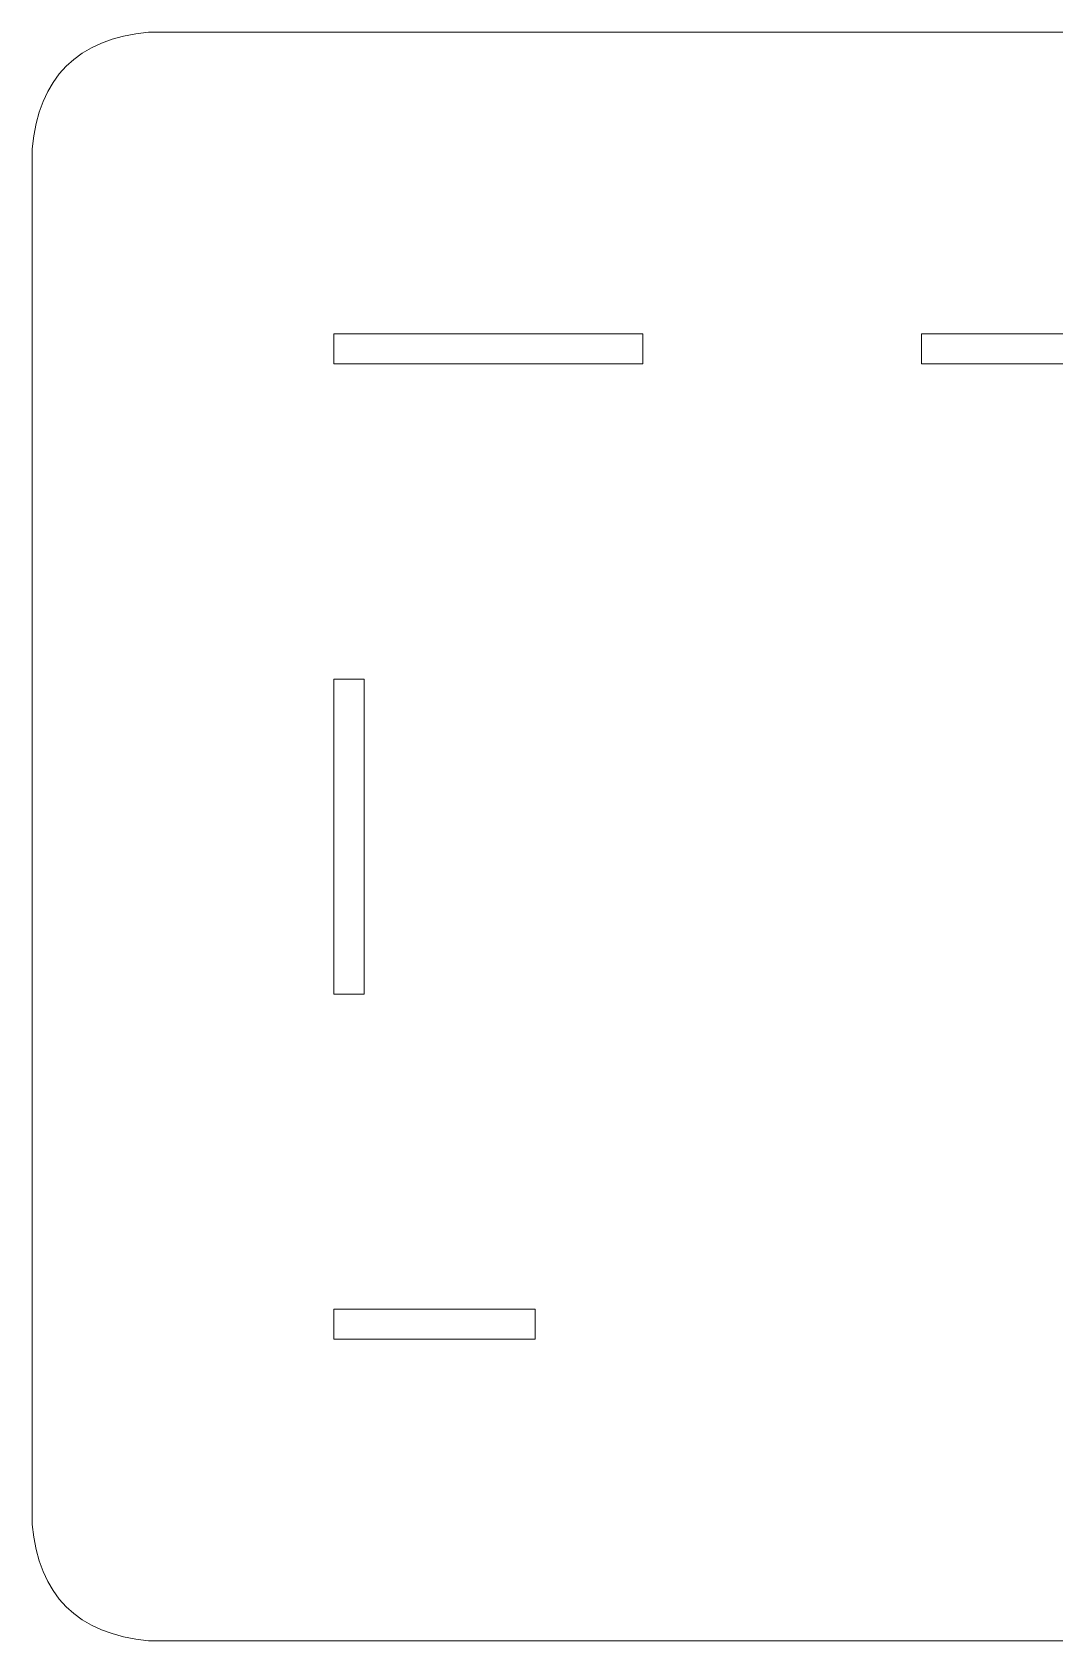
# Model space of a CAD drawing. Header units: millimetres. Extents: x -494 to 494, y -418 to 418.
# Drawn here: x -380.3 to -278.6, y 258.2 to 418.2 of the extents above; entities that cross this region are included whole.
import ezdxf

# ---------------------------------------------------------------- set-up
doc = ezdxf.new("R2010")
doc.units = ezdxf.units.MM
doc.header["$MEASUREMENT"] = 0

msp = doc.modelspace()

# ---------------------------------------------------------------- linework, layer by layer
at = {"lineweight": 9}
for points, knots in [([(-380.2743, 269.7641), (-380.2743, 360.9841), (-380.2743, 406.5941), (-380.2743, 406.5941), (-380.2743, 406.5941), (-379.624, 413.6544), (-375.764, 417.5178), (-368.6943, 418.1841), (-368.6943, 418.1841), (-368.6943, 418.1841), (-289.751, 418.1841), (-131.8643, 418.1841), (-131.8643, 418.1841), (-124.7971, 417.5169), (-120.9338, 413.6536), (-120.2743, 406.5941), (-120.2743, 406.5941), (-120.2743, 406.5941), (-120.2743, 360.9841), (-120.2743, 269.7641), (-120.2743, 269.7641), (-120.9358, 262.7126), (-124.7992, 258.8526), (-131.8643, 258.1841), (-131.8643, 258.1841), (-131.8643, 258.1841), (-210.8076, 258.1841), (-368.6943, 258.1841), (-368.6943, 258.1841), (-375.7619, 258.8517), (-379.6219, 262.7117), (-380.2743, 269.7641)], [0, 0, 0, 0, 0.11111111, 0.11111111, 0.11111111, 0.11111111, 0.22222222, 0.22222222, 0.22222222, 0.22222222, 0.33333333, 0.33333333, 0.33333333, 0.33333333, 0.44444444, 0.44444444, 0.44444444, 0.44444444, 0.55555556, 0.55555556, 0.55555556, 0.55555556, 0.66666667, 0.66666667, 0.66666667, 0.66666667, 0.77777778, 0.77777778, 0.77777778, 0.77777778, 1, 1, 1, 1]), ([(-319.5643, 388.1841), (-319.5643, 388.1841), (-350.2743, 388.1841), (-350.2743, 388.1841), (-350.2743, 388.1841), (-350.2743, 388.1841), (-350.2743, 385.1841), (-350.2743, 385.1841), (-350.2743, 385.1841), (-350.2743, 385.1841), (-319.5643, 385.1841), (-319.5643, 385.1841), (-319.5643, 385.1841), (-319.5643, 385.1841), (-319.5643, 388.1841), (-319.5643, 388.1841)], [0, 0, 0, 0, 0.2, 0.2, 0.2, 0.2, 0.4, 0.4, 0.4, 0.4, 0.6, 0.6, 0.6, 0.6, 1, 1, 1, 1]), ([(-264.1343, 388.1841), (-264.1343, 388.1841), (-291.8443, 388.1841), (-291.8443, 388.1841), (-291.8443, 388.1841), (-291.8443, 388.1841), (-291.8443, 385.1841), (-291.8443, 385.1841), (-291.8443, 385.1841), (-291.8443, 385.1841), (-264.1343, 385.1841), (-264.1343, 385.1841), (-264.1343, 385.1841), (-264.1343, 385.1841), (-264.1343, 388.1841), (-264.1343, 388.1841)], [0, 0, 0, 0, 0.2, 0.2, 0.2, 0.2, 0.4, 0.4, 0.4, 0.4, 0.6, 0.6, 0.6, 0.6, 1, 1, 1, 1]), ([(-350.2743, 353.8441), (-350.2743, 353.8441), (-347.2743, 353.8441), (-347.2743, 353.8441), (-347.2743, 353.8441), (-347.2743, 353.8441), (-347.2743, 322.5141), (-347.2743, 322.5141), (-347.2743, 322.5141), (-347.2743, 322.5141), (-350.2743, 322.5141), (-350.2743, 322.5141), (-350.2743, 322.5141), (-350.2743, 322.5141), (-350.2743, 353.8441), (-350.2743, 353.8441)], [0, 0, 0, 0, 0.2, 0.2, 0.2, 0.2, 0.4, 0.4, 0.4, 0.4, 0.6, 0.6, 0.6, 0.6, 1, 1, 1, 1]), ([(-350.2743, 291.1841), (-350.2743, 291.1841), (-350.2743, 288.1841), (-350.2743, 288.1841), (-350.2743, 288.1841), (-350.2743, 288.1841), (-330.2743, 288.1841), (-330.2743, 288.1841), (-330.2743, 288.1841), (-330.2743, 288.1841), (-330.2743, 291.1841), (-330.2743, 291.1841), (-330.2743, 291.1841), (-330.2743, 291.1841), (-350.2743, 291.1841), (-350.2743, 291.1841)], [0, 0, 0, 0, 0.2, 0.2, 0.2, 0.2, 0.4, 0.4, 0.4, 0.4, 0.6, 0.6, 0.6, 0.6, 1, 1, 1, 1])]:
    msp.add_open_spline(points, degree=3, knots=knots, dxfattribs=at)

doc.saveas('drawing.dxf')
